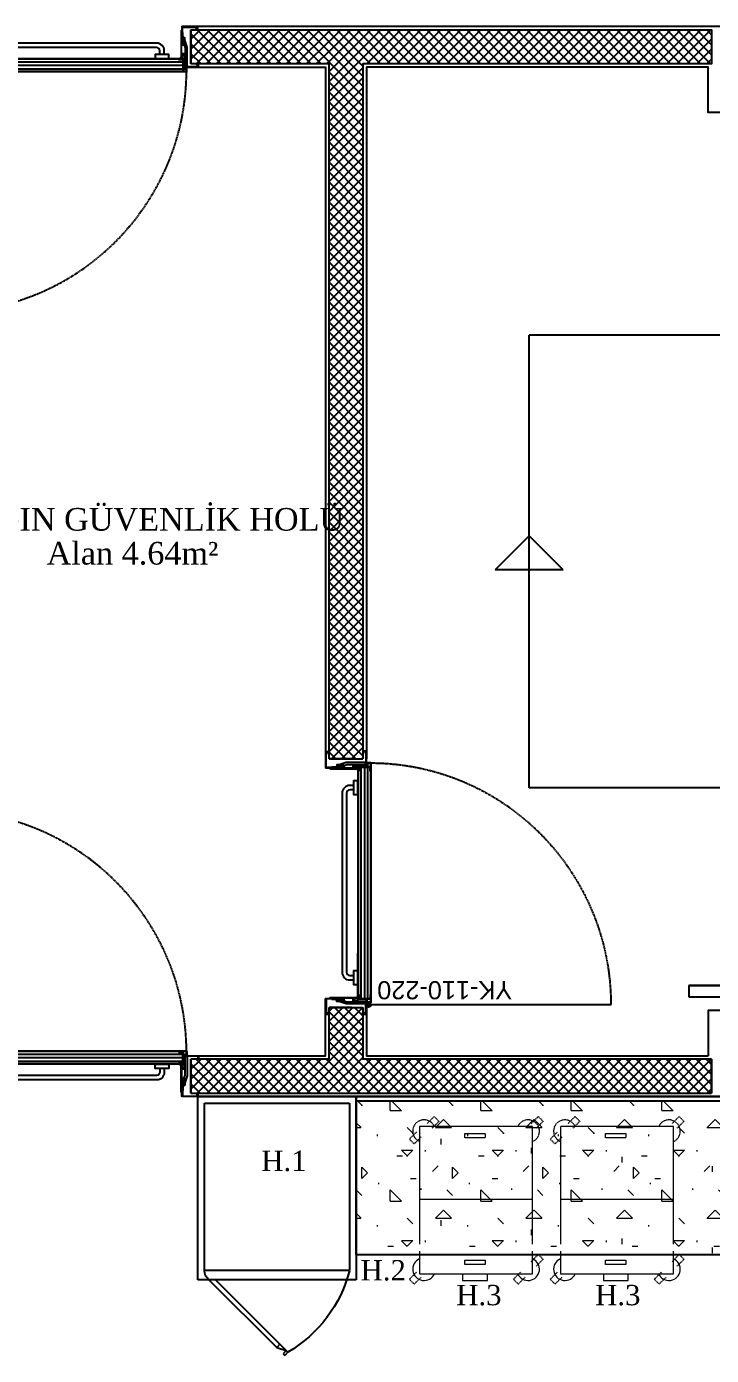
# Model space of a CAD drawing. Header units: millimetres. Extents: x -29311 to -3405, y 28913 to 42880.
# Drawn here: x -15481 to -15178, y 39732 to 40319 of the extents above; entities that cross this region are included whole.
import ezdxf
from ezdxf.enums import TextEntityAlignment as Align

# ---------------------------------------------------------------- set-up
doc = ezdxf.new("R2010")
doc.units = ezdxf.units.MM
doc.linetypes.add('HIDDEN', pattern=[0.375, 0.25, -0.125])
for name, color, linetype in [('1.2 mm sac', 7, 'Continuous'), ('A-DUVAR', 53, 'Continuous'), ('A-DUVAR-ALCIPAN', 9, 'Continuous'), ('A-DUVAR-TARAMA', 251, 'Continuous'), ('A-KAPI', 214, 'Continuous'), ('A-KAPI-AKSESUAR', 206, 'Continuous'), ('A-KAPI-METAL', 84, 'Continuous'), ('A-KAPI-PROFIL', 206, 'Continuous'), ('A-KORKULUK-KUPESTE', 206, 'Continuous'), ('A-MERDIVEN', 125, 'Continuous'), ('A-SIVA-IC', 97, 'Continuous'), ('A-TEFRIS', 251, 'Continuous'), ('A-YALITIM-ISI', 251, 'BATTING'), ('A-YAZI', 136, 'Continuous'), ('Kıtc-002 Çizgi', 7, 'Continuous'), ('level', 10, 'Continuous'), ('symbol', 8, 'Continuous')]:
    doc.layers.add(name, color=color, linetype=linetype)
doc.layers.add('gor-0.05', color=63, linetype='Continuous', lineweight=5)
doc.layers.add('GRC-mermer tarama', color=253, linetype='Continuous', lineweight=13)
doc.styles.add('ROMANS', font='romans')
doc.styles.get("Standard").update_dxf_attribs({"font": 'arial.ttf'})
doc.styles.add('YAZ', font='times.ttf', dxfattribs={"height": 0.12})
doc.styles.add('YAZ-50', font='times.ttf', dxfattribs={"width": 0.9})
doc.linetypes.add('BATTING', pattern='A,0.00254,-2.54,[134,ltypeshp.shx,S=2.54,R=0,X=-2.54,Y=0],-5.08,[134,ltypeshp.shx,S=2.54,R=180,X=2.54,Y=0],-2.54', length=10.16254)
pattern_1 = [(45, (-65876.5644, 58858.546), (-2.2097087, 2.2097087), []), (135, (-65876.5644, 58858.546), (-2.2097087, -2.2097087), [])]

# ---------------------------------------------------------------- blocks, each defined once
blk = doc.blocks.new('KAPIYANGIN')
at = {"color": 8, "linetype": 'HIDDEN'}
blk.add_lwpolyline([(85085.65, 20208.57), (85192.35, 20208.57, 0.411438), (85086.66, 20315.27, 0.002371), (85085.65, 20315.28)], format="xyb", dxfattribs=at)
for radius in [1, 0.5, 0.4]:
    blk.add_circle((85085.12, 20208.45), radius)
at = {"linetype": 'ByBlock', "ltscale": 12}
blk.add_arc((85080.61, 20211.14), 0.0345, 188.58359, 255.41337, dxfattribs=at)
at = {"layer": '1.2 mm sac', "color": 0}
blk.add_line((85084.38, 20211.1), (85080.6, 20211.1), dxfattribs=at)
at = {"layer": 'A-DUVAR'}
for points in [[(85077.62, 20317.25), (85067.62, 20317.25)], [(85077.62, 20207.25), (85067.62, 20207.25)]]:
    blk.add_lwpolyline(points, dxfattribs=at)
at = {"layer": 'A-DUVAR-ALCIPAN', "linetype": 'ByBlock', "ltscale": 12}
for p, q in [((85084.77, 20211.3), (85084.77, 20315.3)), ((85081.77, 20211.3), (85081.77, 20313.6))]:
    blk.add_line(p, q, dxfattribs=at)
at = {"layer": 'A-KAPI-AKSESUAR', "ltscale": 12}
for points in [[(85078.42, 20305.45), (85076.82, 20305.45, 0.414214), (85073.42, 20302.05), (85073.42, 20222.85, 0.414214), (85076.82, 20219.45), (85078.42, 20219.45)], [(85078.42, 20303.45), (85076.82, 20303.45, 0.414214), (85075.42, 20302.05), (85075.42, 20222.85, 0.414214), (85076.82, 20221.45), (85078.42, 20221.45)]]:
    blk.add_lwpolyline(points, format="xyb", dxfattribs=at)
for points in [[(85080.42, 20301.45), (85080.42, 20307.45), (85078.42, 20307.45), (85078.42, 20301.45)], [(85080.42, 20217.45), (85080.42, 20223.45), (85078.42, 20223.45), (85078.42, 20217.45)]]:
    blk.add_lwpolyline(points, close=True, dxfattribs=at)
at = {"layer": 'A-KAPI-METAL'}
for p, q in [((85084.22, 20315.37), (85084.22, 20314.01)), ((85086.04, 20315.45), (85084.3, 20315.45)), ((85084.37, 20313.99), (85084.37, 20315.3)), ((85085.97, 20315.3), (85084.37, 20315.3)), ((85084.37, 20315.26), (85084.52, 20315.26)), ((85084.52, 20315.26), (85084.52, 20313.89)), ((85084.77, 20315.3), (85085.97, 20315.3)), ((85085.97, 20315.3), (85085.97, 20209.6)), ((85086.12, 20315.37), (85086.12, 20209.53)), ((85080.42, 20313.87), (85080.42, 20215.81)), ((85084.35, 20313.95), (85080.5, 20313.95)), ((85080.57, 20313.8), (85085.97, 20313.8)), ((85080.57, 20313.8), (85080.57, 20311.8)), ((85080.57, 20313.8), (85080.57, 20213.1)), ((85080.77, 20311.8), (85080.57, 20311.8)), ((85080.77, 20313.6), (85085.77, 20313.6)), ((85080.77, 20313.6), (85080.77, 20311.8)), ((85084.22, 20314.01), (85084.37, 20314.01)), ((85085.77, 20311.8), (85085.77, 20313.6)), ((85085.97, 20311.8), (85085.77, 20311.8)), ((85085.97, 20313.8), (85085.97, 20311.8)), ((85080.42, 20211.03), (85080.42, 20231.28)), ((85084.35, 20210.95), (85080.5, 20210.95)), ((85080.57, 20213.1), (85080.77, 20213.1)), ((85080.57, 20211.1), (85080.57, 20213.1)), ((85080.57, 20211.1), (85085.97, 20211.1)), ((85080.77, 20213.1), (85080.77, 20211.3)), ((85080.77, 20211.3), (85085.77, 20211.3)), ((85084.22, 20209.53), (85084.22, 20210.89)), ((85084.22, 20210.89), (85084.37, 20210.89)), ((85086.04, 20209.45), (85084.3, 20209.45)), ((85084.37, 20210.91), (85084.37, 20209.6)), ((85084.37, 20209.65), (85084.52, 20209.65)), ((85085.97, 20209.6), (85084.37, 20209.6)), ((85084.52, 20209.65), (85084.52, 20211.01)), ((85085.97, 20209.6), (85084.77, 20209.6)), ((85085.77, 20213.1), (85085.97, 20213.1)), ((85085.77, 20213.1), (85085.77, 20211.3)), ((85085.97, 20211.1), (85085.97, 20213.1))]:
    blk.add_line(p, q, dxfattribs=at)
for points in [[(85082.72, 20320.65, 0.414214), (85082.62, 20320.55), (85082.62, 20319.65), (85082.82, 20319.65), (85082.82, 20320.4, -0.414214), (85082.87, 20320.45), (85083.87, 20320.45, -0.414214), (85083.92, 20320.4), (85083.92, 20314.6, -0.414214), (85083.87, 20314.55), (85078.32, 20314.55, 0.414214), (85078.22, 20314.43), (85078.22, 20313.15, 0.414154), (85078.32, 20313.05), (85079.87, 20313.05), (85069.61, 20313.05), (85068.2, 20313.05), (85069.61, 20313.05), (85069.61, 20313.25), (85068.2, 20313.25, 1), (85068.2, 20312.85), (85079.9, 20312.85, 0.938583), (85079.87, 20313.25), (85078.47, 20313.25, -0.414214), (85078.42, 20313.3), (85078.42, 20314.3, -0.414214), (85078.47, 20314.35), (85084.02, 20314.35, 0.414214), (85084.12, 20314.45), (85084.12, 20320.55, 0.414214), (85084.02, 20320.65)], [(85066.12, 20320.15), (85066.12, 20313.35, 0.414214), (85066.22, 20313.25), (85074.22, 20313.25), (85074.22, 20313.45), (85066.37, 20313.45, -0.414214), (85066.32, 20313.5), (85066.32, 20320, -0.414214), (85066.37, 20320.05), (85067.37, 20320.05, -0.414214), (85067.42, 20320), (85067.42, 20319.25), (85067.62, 20319.25), (85067.62, 20320.15, 0.414214), (85067.52, 20320.25), (85066.22, 20320.25, 0.414214)], [(85066.12, 20204.35), (85066.12, 20211.15, -0.414214), (85066.22, 20211.25), (85074.22, 20211.25), (85074.22, 20211.05), (85066.37, 20211.05, 0.414214), (85066.32, 20211), (85066.32, 20204.5, 0.414214), (85066.37, 20204.45), (85067.37, 20204.45, 0.414214), (85067.42, 20204.5), (85067.42, 20205.25), (85067.62, 20205.25), (85067.62, 20204.35, -0.414214), (85067.52, 20204.25), (85066.22, 20204.25, -0.414214)], [(85082.72, 20204.25, -0.414214), (85082.62, 20204.35), (85082.62, 20205.25), (85082.82, 20205.25), (85082.82, 20204.5, 0.414214), (85082.87, 20204.45), (85083.87, 20204.45, 0.414214), (85083.92, 20204.5), (85083.92, 20209.9, 0.414214), (85083.87, 20209.95), (85078.42, 20209.95, -0.414214), (85078.32, 20210.08), (85078.32, 20211.35, -0.414154), (85078.42, 20211.45), (85079.87, 20211.45), (85069.61, 20211.45), (85068.2, 20211.45), (85069.61, 20211.45), (85069.61, 20211.25), (85068.2, 20211.25, -1), (85068.2, 20211.65), (85079.9, 20211.65, -0.938583), (85079.87, 20211.25), (85078.57, 20211.25, 0.414214), (85078.52, 20211.2), (85078.52, 20210.21, 0.414214), (85078.57, 20210.15), (85084.02, 20210.15, -0.414214), (85084.12, 20210.05), (85084.12, 20204.35, -0.414214), (85084.02, 20204.25)]]:
    blk.add_lwpolyline(points, format="xyb", close=True, dxfattribs=at)
for centre, radius, start, end in [((85084.3, 20315.37), 0.08, 90, 180), ((85086.04, 20315.37), 0.08, 0, 90), ((85080.5, 20313.87), 0.08, 90, 180), ((85084.33, 20314), 0.0478, 295.17194, 356.10948), ((85084.44, 20313.88), 0.0816, 267.71483, 4.03809), ((85080.5, 20211.03), 0.08, 180, 270), ((85084.3, 20209.53), 0.08, 180, 270), ((85084.33, 20210.91), 0.0478, 3.89052, 64.82806), ((85084.44, 20211.02), 0.0816, 355.96191, 92.28517), ((85086.04, 20209.53), 0.08, 270, 0)]:
    blk.add_arc(centre, radius, start, end, dxfattribs=at)
at = {"layer": 'A-KAPI-PROFIL'}
for points in [[(85075.22, 20315.61), (85072.17, 20314.51), (85071.11, 20314.51), (85071.11, 20313.51), (85072.34, 20313.51), (85075.56, 20314.66), (85083.92, 20314.66), (85083.92, 20315.61)], [(85075.22, 20208.9), (85072.17, 20210), (85071.11, 20210), (85071.11, 20211), (85072.34, 20211), (85075.56, 20209.84), (85083.92, 20209.84), (85083.92, 20208.9)]]:
    blk.add_lwpolyline(points, close=True, dxfattribs=at)
for points in [[(85068.8, 20313.61), (85068.8, 20313.51), (85070.37, 20313.51), (85071.73, 20314.29), (85074.11, 20314.29), (85074.11, 20313.59), (85074.21, 20313.59), (85074.21, 20314.39), (85071.71, 20314.39), (85070.35, 20313.61), (85068.8, 20313.61)], [(85068.8, 20210.9), (85068.8, 20211), (85070.37, 20211), (85071.73, 20210.21), (85074.11, 20210.21), (85074.11, 20210.91), (85074.21, 20210.91), (85074.21, 20210.11), (85071.71, 20210.11), (85070.35, 20210.9), (85068.8, 20210.9)]]:
    blk.add_lwpolyline(points, dxfattribs=at)
at = {"layer": 'A-KAPI-PROFIL', "color": 8}
for points in [[(85079.05, 20314.33, 0.414214), (85078.85, 20314.13), (85078.85, 20313.48, 0.414214), (85079.05, 20313.28), (85080.07, 20313.28), (85080.07, 20312.82), (85079.93, 20312.82, 1), (85079.93, 20312.62), (85080.22, 20312.62, 0.414214), (85080.32, 20312.72), (85080.32, 20313.85), (85080.32, 20314.13, 0.414214), (85080.12, 20314.33)], [(85079.05, 20211.23, 0.414214), (85078.85, 20211.03), (85078.85, 20210.38, 0.414214), (85079.05, 20210.18), (85080.12, 20210.18, 0.414214), (85080.32, 20210.38), (85080.32, 20211.78, 0.414214), (85080.22, 20211.88), (85079.93, 20211.88, 1), (85079.93, 20211.68), (85080.07, 20211.68), (85080.07, 20211.23)]]:
    blk.add_lwpolyline(points, format="xyb", close=True, dxfattribs=at)
at = {"layer": 'A-YALITIM-ISI', "linetype": 'BATTING', "ltscale": 0.001}
blk.add_line((85083.27, 20313.6), (85083.27, 20211.3), dxfattribs=at)
at = {"layer": 'DEFPOINTS', "linetype": 'ByBlock', "ltscale": 12}
for p, q in [((85067.62, 20317.25), (85082.62, 20317.25)), ((85067.62, 20207.25), (85082.62, 20207.25))]:
    blk.add_line(p, q, dxfattribs=at)
at = {"layer": 'level', "insert": (85088.92, 20210.94), "char_height": 8, "width": 57.5362, "attachment_point": 3, "rotation": 180}
blk.add_mtext('YK-110-220', dxfattribs=at)
blk = doc.blocks.new('YANGIN KAPISII')
at = {"color": 8, "linetype": 'HIDDEN'}
blk.add_lwpolyline([(84749.46, 15361.45), (84749.46, 15468.15, -0.411438), (84856.16, 15362.46, -0.002371), (84856.17, 15361.45)], format="xyb", dxfattribs=at)
for radius in [1, 0.5, 0.4]:
    blk.add_circle((84749.34, 15360.92), radius)
at = {"linetype": 'ByBlock', "ltscale": 12}
blk.add_arc((84752.03, 15356.41), 0.0345, 194.58663, 261.41641, dxfattribs=at)
at = {"layer": '1.2 mm sac', "color": 0}
blk.add_line((84751.99, 15360.18), (84751.99, 15356.4), dxfattribs=at)
at = {"layer": 'A-DUVAR'}
for points in [[(84748.14, 15353.42), (84748.14, 15343.42)], [(84858.14, 15353.42), (84858.14, 15343.42)]]:
    blk.add_lwpolyline(points, dxfattribs=at)
at = {"layer": 'A-DUVAR-ALCIPAN', "linetype": 'ByBlock', "ltscale": 12}
for p, q in [((84752.19, 15360.57), (84856.19, 15360.57)), ((84752.19, 15357.57), (84854.49, 15357.57))]:
    blk.add_line(p, q, dxfattribs=at)
at = {"layer": 'A-KAPI-AKSESUAR', "ltscale": 12}
for points in [[(84758.34, 15356.22), (84764.34, 15356.22), (84764.34, 15354.22), (84758.34, 15354.22)], [(84842.34, 15356.22), (84848.34, 15356.22), (84848.34, 15354.22), (84842.34, 15354.22)]]:
    blk.add_lwpolyline(points, close=True, dxfattribs=at)
for points in [[(84846.34, 15354.22), (84846.34, 15352.62, -0.414214), (84842.94, 15349.22), (84763.74, 15349.22, -0.414214), (84760.34, 15352.62), (84760.34, 15354.22)], [(84844.34, 15354.22), (84844.34, 15352.62, -0.414214), (84842.94, 15351.22), (84763.74, 15351.22, -0.414214), (84762.34, 15352.62), (84762.34, 15354.22)]]:
    blk.add_lwpolyline(points, format="xyb", dxfattribs=at)
at = {"layer": 'A-KAPI-METAL'}
for p, q in [((84750.34, 15361.84), (84750.34, 15360.1)), ((84856.26, 15361.92), (84750.42, 15361.92)), ((84750.42, 15360.02), (84751.78, 15360.02)), ((84856.19, 15361.77), (84750.49, 15361.77)), ((84750.49, 15361.77), (84750.49, 15360.57)), ((84750.49, 15361.77), (84750.49, 15360.17)), ((84751.8, 15360.17), (84750.49, 15360.17)), ((84750.54, 15360.17), (84750.54, 15360.32)), ((84750.54, 15360.32), (84751.91, 15360.32)), ((84751.78, 15360.02), (84751.78, 15360.17)), ((84751.84, 15360.15), (84751.84, 15356.3)), ((84751.99, 15356.37), (84751.99, 15361.77)), ((84751.99, 15361.77), (84753.99, 15361.77)), ((84752.19, 15356.57), (84752.19, 15361.57)), ((84753.99, 15361.57), (84752.19, 15361.57)), ((84753.99, 15356.57), (84752.19, 15356.57)), ((84753.99, 15361.57), (84753.99, 15361.77)), ((84753.99, 15356.37), (84753.99, 15356.57)), ((84854.69, 15361.77), (84852.69, 15361.77)), ((84852.69, 15361.77), (84852.69, 15361.57)), ((84852.69, 15361.57), (84854.49, 15361.57)), ((84854.49, 15356.57), (84852.69, 15356.57)), ((84852.69, 15356.57), (84852.69, 15356.37)), ((84854.49, 15356.57), (84854.49, 15361.57)), ((84854.69, 15356.37), (84854.69, 15361.77)), ((84856.15, 15360.32), (84854.78, 15360.32)), ((84854.84, 15360.15), (84854.84, 15356.3)), ((84854.88, 15360.17), (84856.19, 15360.17)), ((84854.9, 15360.02), (84854.9, 15360.17)), ((84856.26, 15360.02), (84854.9, 15360.02)), ((84856.15, 15360.17), (84856.15, 15360.32)), ((84856.19, 15360.57), (84856.19, 15361.77)), ((84856.19, 15361.77), (84856.19, 15360.17)), ((84856.34, 15361.84), (84856.34, 15360.1)), ((84751.92, 15356.22), (84772.17, 15356.22)), ((84751.99, 15356.37), (84753.99, 15356.37)), ((84854.69, 15356.37), (84753.99, 15356.37)), ((84854.76, 15356.22), (84756.71, 15356.22)), ((84854.69, 15356.37), (84852.69, 15356.37))]:
    blk.add_line(p, q, dxfattribs=at)
for points in [[(84745.14, 15358.52, 0.414214), (84745.24, 15358.42), (84746.14, 15358.42), (84746.14, 15358.62), (84745.39, 15358.62, -0.414214), (84745.34, 15358.67), (84745.34, 15359.67, -0.414214), (84745.39, 15359.72), (84750.79, 15359.72, -0.414214), (84750.84, 15359.67), (84750.84, 15354.22, 0.414214), (84750.97, 15354.12), (84752.24, 15354.12, 0.414154), (84752.34, 15354.22), (84752.34, 15355.67), (84752.34, 15345.41), (84752.34, 15344), (84752.34, 15345.41), (84752.14, 15345.41), (84752.14, 15344, 1), (84752.54, 15344), (84752.54, 15355.7, 0.938583), (84752.14, 15355.67), (84752.14, 15354.37, -0.414214), (84752.09, 15354.32), (84751.1, 15354.32, -0.414214), (84751.04, 15354.37), (84751.04, 15359.82, 0.414214), (84750.94, 15359.92), (84745.24, 15359.92, 0.414214), (84745.14, 15359.82)], [(84861.54, 15358.52, -0.414214), (84861.44, 15358.42), (84860.54, 15358.42), (84860.54, 15358.62), (84861.29, 15358.62, 0.414214), (84861.34, 15358.67), (84861.34, 15359.67, 0.414214), (84861.29, 15359.72), (84855.49, 15359.72, 0.414214), (84855.44, 15359.67), (84855.44, 15354.12, -0.414214), (84855.32, 15354.02), (84854.04, 15354.02, -0.414154), (84853.94, 15354.12), (84853.94, 15355.67), (84853.94, 15345.41), (84853.94, 15344), (84853.94, 15345.41), (84854.14, 15345.41), (84854.14, 15344, -1), (84853.74, 15344), (84853.74, 15355.7, -0.938583), (84854.14, 15355.67), (84854.14, 15354.27, 0.414214), (84854.19, 15354.22), (84855.19, 15354.22, 0.414214), (84855.24, 15354.27), (84855.24, 15359.82, -0.414214), (84855.34, 15359.92), (84861.44, 15359.92, -0.414214), (84861.54, 15359.82)], [(84745.24, 15341.92), (84752.04, 15341.92, 0.414214), (84752.14, 15342.02), (84752.14, 15350.01), (84751.94, 15350.01), (84751.94, 15342.17, -0.414214), (84751.89, 15342.12), (84745.39, 15342.12, -0.414214), (84745.34, 15342.17), (84745.34, 15343.17, -0.414214), (84745.39, 15343.22), (84746.14, 15343.22), (84746.14, 15343.42), (84745.24, 15343.42, 0.414214), (84745.14, 15343.32), (84745.14, 15342.02, 0.414214)], [(84861.04, 15341.92), (84854.24, 15341.92, -0.414214), (84854.14, 15342.02), (84854.14, 15350.01), (84854.34, 15350.01), (84854.34, 15342.17, 0.414214), (84854.39, 15342.12), (84860.89, 15342.12, 0.414214), (84860.94, 15342.17), (84860.94, 15343.17, 0.414214), (84860.89, 15343.22), (84860.14, 15343.22), (84860.14, 15343.42), (84861.04, 15343.42, -0.414214), (84861.14, 15343.32), (84861.14, 15342.02, -0.414214)]]:
    blk.add_lwpolyline(points, format="xyb", close=True, dxfattribs=at)
for centre, radius, start, end in [((84750.42, 15361.84), 0.08, 90, 180), ((84750.42, 15360.1), 0.08, 180, 270), ((84751.8, 15360.13), 0.0478, 25.17194, 86.10948), ((84751.91, 15360.24), 0.0816, 357.71483, 94.03809), ((84854.77, 15360.24), 0.0816, 85.96191, 182.28517), ((84854.89, 15360.13), 0.0478, 93.89052, 154.82806), ((84856.26, 15361.84), 0.08, 0, 90), ((84856.26, 15360.1), 0.08, 270, 0), ((84751.92, 15356.3), 0.08, 180, 270), ((84854.76, 15356.3), 0.08, 270, 0)]:
    blk.add_arc(centre, radius, start, end, dxfattribs=at)
at = {"layer": 'A-KAPI-PROFIL'}
for points in [[(84749.79, 15351.02), (84750.89, 15347.97), (84750.89, 15346.91), (84751.89, 15346.91), (84751.89, 15348.14), (84750.73, 15351.36), (84750.73, 15359.72), (84749.79, 15359.72)], [(84856.5, 15351.02), (84855.4, 15347.97), (84855.4, 15346.91), (84854.4, 15346.91), (84854.4, 15348.14), (84855.56, 15351.36), (84855.56, 15359.72), (84856.5, 15359.72)]]:
    blk.add_lwpolyline(points, close=True, dxfattribs=at)
at = {"layer": 'A-KAPI-PROFIL', "color": 8}
for points in [[(84752.12, 15354.85, -0.414214), (84751.92, 15354.65), (84751.27, 15354.65, -0.414214), (84751.07, 15354.85), (84751.07, 15355.92, -0.414214), (84751.27, 15356.12), (84752.67, 15356.12, -0.414214), (84752.77, 15356.02), (84752.77, 15355.72, -1), (84752.57, 15355.72), (84752.57, 15355.87), (84752.12, 15355.87)], [(84855.22, 15354.85, -0.414214), (84855.02, 15354.65), (84854.37, 15354.65, -0.414214), (84854.17, 15354.85), (84854.17, 15355.87), (84853.72, 15355.87), (84853.72, 15355.72, -1), (84853.52, 15355.72), (84853.52, 15356.02, -0.414214), (84853.62, 15356.12), (84854.74, 15356.12), (84855.02, 15356.12, -0.414214), (84855.22, 15355.92)]]:
    blk.add_lwpolyline(points, format="xyb", close=True, dxfattribs=at)
at = {"layer": 'A-KAPI-PROFIL'}
for points in [[(84751.79, 15344.6), (84751.89, 15344.6), (84751.89, 15346.17), (84751.11, 15347.53), (84751.11, 15349.91), (84751.81, 15349.91), (84751.81, 15350.01), (84751.01, 15350.01), (84751.01, 15347.51), (84751.79, 15346.15), (84751.79, 15344.6)], [(84854.5, 15344.6), (84854.4, 15344.6), (84854.4, 15346.17), (84855.18, 15347.53), (84855.18, 15349.91), (84854.48, 15349.91), (84854.48, 15350.01), (84855.28, 15350.01), (84855.28, 15347.51), (84854.5, 15346.15), (84854.5, 15344.6)]]:
    blk.add_lwpolyline(points, dxfattribs=at)
at = {"layer": 'A-YALITIM-ISI', "linetype": 'BATTING', "ltscale": 0.001}
blk.add_line((84854.49, 15359.07), (84752.19, 15359.07), dxfattribs=at)
at = {"layer": 'DEFPOINTS', "linetype": 'ByBlock', "ltscale": 12}
for p, q in [((84748.14, 15343.42), (84748.14, 15358.42)), ((84858.14, 15343.42), (84858.14, 15358.42))]:
    blk.add_line(p, q, dxfattribs=at)
at = {"layer": 'level', "insert": (84751.83, 15364.72), "char_height": 8, "width": 13.9869, "attachment_point": 9, "rotation": 270}
blk.add_mtext('YK-110-220', dxfattribs=at)
blk = doc.blocks.new('oking')
at = {"layer": 'symbol'}
for p, q in [((99299.11, 28222.37), (99299.11, 28192.37)), ((99299.11, 28222.37), (99314.11, 28207.37)), ((99314.11, 28207.37), (99299.11, 28192.37))]:
    blk.add_line(p, q, dxfattribs=at)
blk = doc.blocks.new('3r3')
at = {"layer": 'A-KORKULUK-KUPESTE'}
for p, q in [((1051, -151.25), (1051, -156.25)), ((1351, -151.25), (1051, -151.25))]:
    blk.add_line(p, q, dxfattribs=at)
for points in [[(1051, -151.25), (1351, -151.25)], [(1051, -156.25), (1351, -156.25)]]:
    blk.add_lwpolyline(points, dxfattribs=at)
at = {"layer": 'symbol'}
for p, q in [((980.5, -63.75), (980.5, 136.25)), ((1451.19, 136.25), (980.5, 136.25)), ((1451.19, -63.75), (980.5, -63.75))]:
    blk.add_line(p, q, dxfattribs=at)
at = {"layer": 'symbol', "xscale": -1, "rotation": 270}
blk.add_blockref('oking', (-27226.87, -99266.51), dxfattribs=at)
blk = doc.blocks.new('MerTT. 70-180')
at = {"layer": 'GRC-mermer tarama'}
h = blk.add_hatch(dxfattribs=at)
h.set_pattern_fill('', color=256, scale=40, style=0)
h.set_pattern_definition([(360, (0, 0), (40, 40), [5, -35]), (90, (0, 0), (-40, 40), [5, -35]), (135, (5, 0), (-40, 1e-14), [7.071, -49.4975]), (360, (5, 22.5), (40, 40), [5, -35]), (45, (7.5, 20), (1e-14, 40), [3.5355, -53.033, 0]), (135, (7.5, 20), (-40, 1e-14), [3.5355, -53.033, 0]), (360, (20, 32.5), (40, 40), [7.071, -32.929]), (45, (20, 32.5), (1e-14, 40), [5, -51.5685]), (135, (27.07, 32.5), (-40, 1e-14), [5, -51.5685]), (90, (27.5, 10), (-40, 40), [5, -35]), (45, (27.5, 10), (1e-14, 40), [3.5355, -53.033, 0]), (135, (30, 12.5), (-40, 1e-14), [3.5355, -53.033, 0]), (360, (5, 10), (40, 40), [2.5, -33.5]), (360, (35, 20), (40, 40), [2.5, -33.5]), (90, (22.5, 25), (-40, 40), [2.5, -33.5]), (135, (27.5, 2.5), (-40, 1e-14), [3.5355, -53.033, 0]), (135, (10, 30), (-40, 1e-14), [3.5355, -53.033, 0]), (45, (18.75, 13.125), (1e-14, 40), [3.5355, -53.033, 0]), (90, (13.75, 5), (-40, 40), [0.625, -39.375]), (90, (15.625, 21.875), (-40, 40), [0.625, -39.375]), (90, (34.375, 28.75), (-40, 40), [0.625, -39.375]), (90, (35, 7.5), (-40, 40), [0.625, -39.375])])
h.paths.add_polyline_path([(-180, -70), (0, -70), (0, -2), (-180, -2)])
for p, q in [((-180, 0), (0, 0)), ((-180, -70), (-180, 0)), ((0, 0), (0, -70)), ((0, -2), (-180, -2)), ((0, -70), (-180, -70))]:
    blk.add_line(p, q)
blk = doc.blocks.new('amk200')
at = {"layer": 'gor-0.05', "color": 0, "linetype": 'HIDDEN'}
for points in [[(3.39, 51.39), (6.49, 54.49), (8.61, 52.36), (5.47, 49.23)], [(49.39, 51.39), (52.49, 54.49), (54.61, 52.36), (51.47, 49.23)], [(-1.39, 47.61), (-4.49, 44.51), (-2.36, 42.39), (0.77, 45.53)], [(50, -2), (50, 50), (0, 50), (0, -2)], [(0, 18), (50, 18)], [(49.39, -9.61), (52.49, -6.51), (54.61, -8.64), (51.47, -11.77)], [(-1.39, -14.39), (-4.49, -17.49), (-2.36, -19.61), (0.77, -16.47)], [(44.61, -14.39), (41.51, -17.49), (43.64, -19.61), (46.77, -16.47)]]:
    blk.add_lwpolyline(points, dxfattribs=at)
blk.add_lwpolyline([(20, 47), (29, 47), (29, 45), (20, 45)], close=True, dxfattribs=at)
at = {"layer": 'gor-0.05', "color": 0}
for points in [[(0, -5), (0, -6), (0, -15), (50, -15), (50, -6), (50, -5)], [(19, -15), (19, -18), (30, -18), (30, -15)]]:
    blk.add_lwpolyline(points, dxfattribs=at)
at = {"layer": 'gor-0.05', "color": 0, "linetype": 'Continuous'}
blk.add_lwpolyline([(20, -9), (29, -9), (29, -11), (20, -11)], close=True, dxfattribs=at)
at = {"layer": 'gor-0.05', "color": 0, "linetype": 'HIDDEN'}
for centre, start, end in [((2, 48), 23.57818, 246.42182), ((48, 48), 293.57818, 156.42182)]:
    blk.add_arc(centre, 5, start, end, dxfattribs=at)
at = {"layer": 'gor-0.05', "color": 0}
for centre, start, end in [((2, -13), 113.57818, 336.42182), ((48, -13), 203.57818, 66.42182)]:
    blk.add_arc(centre, 5, start, end, dxfattribs=at)
at = {"layer": 'gor-0.05', "linetype": 'Continuous', "style": 'ROMANS', "width": 0.8}
blk.add_attdef('NO', text='', height=10, dxfattribs=at).set_placement((25, -28), align=Align.MIDDLE)
blk = doc.blocks.new('Frenox Depo Tipi Dolpa Tek Kapı')
for p, q in [((70, 81), (0, 81)), ((0, 81), (0, 0)), ((70, 0), (70, 81)), ((0, 0), (70, 0))]:
    blk.add_line(p, q)
at = {"color": 251}
for p, q in [((67, 78), (3, 78)), ((3, 78), (3, 4)), ((67, 4), (67, 78)), ((3, 4), (67, 4))]:
    blk.add_line(p, q, dxfattribs=at)
at = {"color": 251, "linetype": 'Continuous'}
for p, q in [((2.95, 4), (67.05, 4)), ((62.22, 0), (30.17, -32.06)), ((65.05, 0), (35.11, -29.94)), ((33.7, -28.52), (35.11, -29.94)), ((30.17, -32.06), (31.58, -33.47)), ((35.11, -29.94), (30.87, -31.35)), ((30.87, -31.35), (32.29, -32.76)), ((32.29, -32.76), (31.58, -33.47))]:
    blk.add_line(p, q, dxfattribs=at)
for centre, radius, start, end in [((59.94, 18.71), 58.86, 194.47769, 239.61296), ((61.96, 4.05), 5.1, 307.40324, 359.46666)]:
    blk.add_arc(centre, radius, start, end, dxfattribs=at)

msp = doc.modelspace()

# ---------------------------------------------------------------- hatches: boundary and pattern name
at = {"layer": 'A-DUVAR-TARAMA'}
h = msp.add_hatch(dxfattribs=at)
h.set_pattern_fill('ANSI37', color=256, scale=25, style=0)
h.set_pattern_definition([(315, (-65876.5644, 21306.9902), (-2.2097087, -2.2097087), []), (225, (-65876.5644, 21306.9902), (-2.2097087, 2.2097087), [])])
h.paths.add_polyline_path([(-15528.01, 40317.77), (-15518.01, 40317.77), (-15518.01, 40302.77), (-15528.01, 40302.77)])
h.paths.add_polyline_path([(-15408.01, 40317.77), (-15347.01, 40317.77), (-15347.01, 40302.77), (-15408.01, 40302.77)])
h = msp.add_hatch(dxfattribs=at)
h.set_pattern_fill('ANSI37', color=256, scale=25, style=0)
h.set_pattern_definition(pattern_1)
h.paths.add_polyline_path([(-15332.01, 40317.77), (-15332.01, 40302.77), (-15178.01, 40302.77), (-15178.01, 40317.77)])
h.paths.add_polyline_path([(-15347.01, 39995.57), (-15332.01, 39995.57), (-15332.01, 40302.77), (-15332.01, 40317.77), (-15347.01, 40317.77)])
h.paths.add_polyline_path([(-15332.01, 39885.57), (-15347.01, 39885.57), (-15347.01, 39848.87), (-15332.01, 39847.77)])
h = msp.add_hatch(dxfattribs=at)
h.set_pattern_fill('ANSI37', color=256, scale=25, style=0)
h.set_pattern_definition(pattern_1)
h.paths.add_polyline_path([(-15528.01, 39847.77), (-15518.01, 39847.77), (-15518.01, 39862.77), (-15528.01, 39862.77)])
h.paths.add_polyline_path([(-15408.01, 39847.77), (-15347.01, 39847.77), (-15347.01, 39862.77), (-15408.01, 39862.77)])
h = msp.add_hatch(dxfattribs=at)
h.set_pattern_fill('ANSI37', color=256, scale=25, style=0)
h.set_pattern_definition(pattern_1)
h.paths.add_polyline_path([(-15332.01, 39847.77), (-15178.01, 39847.77), (-15178.01, 39862.77), (-15332.01, 39862.77)])

# ---------------------------------------------------------------- linework, layer by layer
at = {"layer": 'A-DUVAR'}
for p, q in [((-15408.01, 40317.77), (-15347.01, 40317.77)), ((-15408.01, 40302.77), (-15408.01, 40317.77)), ((-15347.01, 40302.77), (-15408.01, 40302.77)), ((-15347.01, 39862.77), (-15408.01, 39862.77)), ((-15408.01, 39862.77), (-15408.01, 39847.77)), ((-15178.01, 39862.77), (-15332.01, 39862.77)), ((-15178.01, 39847.77), (-15178.01, 39862.77)), ((-15408.01, 39847.77), (-15178.01, 39847.77))]:
    msp.add_line(p, q, dxfattribs=at)
for points in [[(-15408.01, 40317.77), (-15408.01, 40302.77)], [(-15347.01, 40317.77), (-15178.01, 40317.77), (-15178.01, 40302.77), (-15332.01, 40302.77), (-15332.01, 39995.57)], [(-15347.01, 39995.57), (-15347.01, 40297.77), (-15347.01, 40297.77), (-15347.01, 40302.77)], [(-15347.01, 39995.57), (-15332.01, 39995.57)], [(-15347.01, 39862.77), (-15347.01, 39867.77), (-15347.01, 39867.77), (-15347.01, 39885.57)], [(-15347.01, 39885.57), (-15332.01, 39885.57)], [(-15332.01, 39885.57), (-15332.01, 39862.77), (-15332.01, 39862.77)], [(-15408.01, 39862.77), (-15408.01, 39847.77)], [(-15178.01, 39862.77), (-15178.01, 39847.77)]]:
    msp.add_lwpolyline(points, dxfattribs=at)
at = {"layer": 'A-SIVA-IC'}
for points in [[(-14908.99, 40319.27), (-15408.01, 40319.27)], [(-14899.74, 40319.27), (-14651.51, 40319.27), (-14651.51, 39846.27), (-15405.01, 39846.27)], [(-15408.01, 40301.27), (-15348.51, 40301.27), (-15348.51, 39995.57)], [(-14872.51, 40296.27), (-14872.51, 40281.27), (-15179.51, 40281.27), (-15179.51, 40301.27), (-15330.51, 40301.27), (-15330.51, 39995.57)], [(-14689.51, 40296.27), (-14689.51, 39932.41), (-14794.74, 39869.27), (-14866.13, 39869.27), (-14866.13, 39884.27), (-15179.51, 39884.27), (-15179.51, 39864.27)], [(-15408.01, 39864.27), (-15348.51, 39864.27), (-15348.51, 39885.57)], [(-15330.51, 39885.57), (-15330.51, 39864.27), (-15179.51, 39864.27)]]:
    msp.add_lwpolyline(points, dxfattribs=at)

# ---------------------------------------------------------------- block references
at = {"layer": 'A-KAPI', "rotation": 270}
msp.add_blockref('KAPIYANGIN', (-35725.26, 125385.39), dxfattribs=at)
at = {"layer": 'A-KAPI'}
for name, p in [('KAPIYANGIN', (-100414.63, 19678.32)), ('YANGIN KAPISII', (-100266.15, 24504.35))]:
    msp.add_blockref(name, p, dxfattribs=at)
at = {"layer": 'A-MERDIVEN'}
msp.add_blockref('3r3', (-16239.01, 40046.52), dxfattribs=at)
at = {"layer": 'A-TEFRIS'}
for p in [(-15307.01, 39782.93), (-15244.76, 39782.93)]:
    msp.add_blockref('amk200', p, dxfattribs=at)
at = {"layer": 'Kıtc-002 Çizgi', "lineweight": -2, "xscale": -1}
msp.add_blockref('Frenox Depo Tipi Dolpa Tek Kapı', (-15335.01, 39765.27), dxfattribs=at)
at = {"layer": 'Kıtc-002 Çizgi', "lineweight": -2}
msp.add_blockref('MerTT. 70-180', (-15155.01, 39846.27), dxfattribs=at)

# ---------------------------------------------------------------- texts
at = {"layer": 'A-YAZI', "style": 'YAZ'}
for s, p in [('YANGIN GÜVENLİK HOLÜ', (-15433.86, 40096.43)), ('Alan 4.64m²', (-15433.86, 40081.43))]:
    msp.add_text(s, height=10, dxfattribs=at).set_placement(p, align=Align.CENTER)
at = {"layer": 'A-YAZI', "color": 7, "style": 'YAZ-50'}
for s, p in [('H.1', (-15366.92, 39813.33)), ('H.2', (-15323.04, 39764.95)), ('H.3', (-15280.77, 39753.99)), ('H.3', (-15219.38, 39753.99))]:
    msp.add_text(s, height=9, dxfattribs=at).set_placement(p, align=Align.CENTER)

doc.saveas('drawing.dxf')
